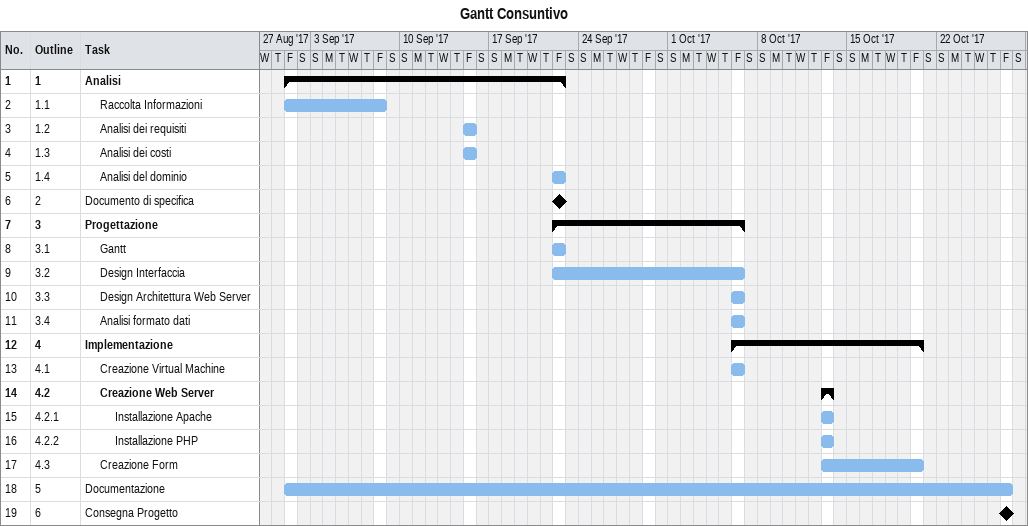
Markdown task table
Gantt Consuntivo

| ID | WBS | Task | Start | Finish |
|---|---|---|---|---|
| 1 | 1 | **Analisi** | 2017-09-01 | 2017-09-22 |
| 2 | 1.1 | Raccolta Informazioni | 2017-09-01 | 2017-09-08 |
| 3 | 1.2 | Analisi dei requisiti | 2017-09-15 | 2017-09-15 |
| 4 | 1.3 | Analisi dei costi | 2017-09-15 | 2017-09-15 |
| 5 | 1.4 | Analisi del dominio | 2017-09-22 | 2017-09-22 |
| 6 | 2 | Documento di specifica (milestone) | 2017-09-22 | 2017-09-22 |
| 7 | 3 | **Progettazione** | 2017-09-22 | 2017-10-06 |
| 8 | 3.1 | Gantt | 2017-09-22 | 2017-09-22 |
| 9 | 3.2 | Design Interfaccia | 2017-09-22 | 2017-10-06 |
| 10 | 3.3 | Design Architettura Web Server | 2017-10-06 | 2017-10-06 |
| 11 | 3.4 | Analisi formato dati | 2017-10-06 | 2017-10-06 |
| 12 | 4 | **Implementazione** | 2017-10-06 | 2017-10-20 |
| 13 | 4.1 | Creazione Virtual Machine | 2017-10-06 | 2017-10-06 |
| 14 | 4.2 | **Creazione Web Server** | 2017-10-13 | 2017-10-13 |
| 15 | 4.2.1 | Installazione Apache | 2017-10-13 | 2017-10-13 |
| 16 | 4.2.2 | Installazione PHP | 2017-10-13 | 2017-10-13 |
| 17 | 4.3 | Creazione Form | 2017-10-13 | 2017-10-20 |
| 18 | 5 | Documentazione | 2017-09-01 | 2017-10-27 |
| 19 | 6 | Consegna Progetto (milestone) | 2017-10-27 | 2017-10-27 |
